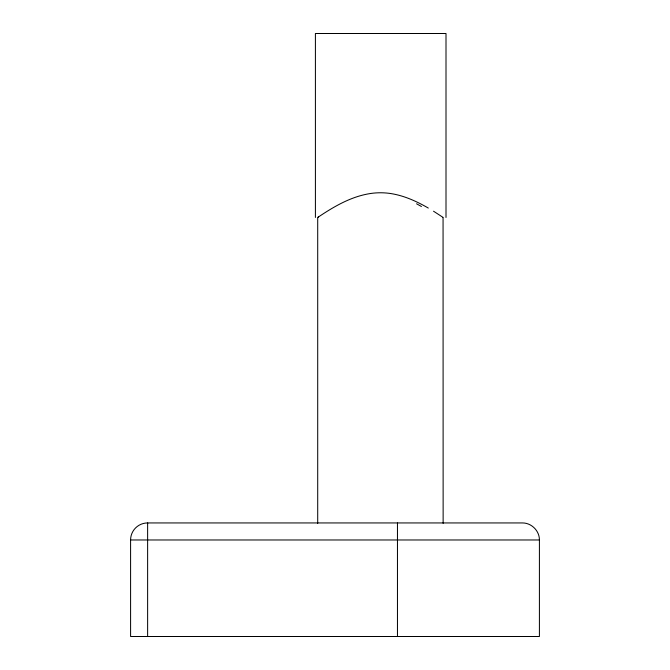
<?xml version="1.0" encoding="UTF-8"?>
<svg xmlns="http://www.w3.org/2000/svg" width="670" height="670" viewBox="0 0 670 670"><rect width="100%" height="100%" fill="white"/><g stroke="black" fill="none" stroke-linecap="round" stroke-linejoin="round"><path stroke-width="1" d="M147.626 523.597L147.626 522.943L522.374 522.943C531.478 522.809 539.543 530.875 539.409 539.978L539.409 636.5L130.591 636.5L130.591 539.978A17.035 17.035 0 0 1 147.626 522.943L147.626 636.5M443.138 523.345L443.063 217.415M317.706 523.345L317.706 217.465C334.506 206.142 352.755 195.472 373.249 193.153A46.423 31.465 0 0 1 389.153 193.32C403.131 195.171 416.196 201.059 428.298 208.06M318.166 217.155L318.593 216.862M130.591 539.978L539.409 539.978M433.532 211.209L442.845 217.264M446.002 217.465L446.002 33.5L315.411 33.5L315.411 217.465M397.461 522.943L397.461 636.5M416.572 203.789A67.578 4.698 26.4 0 1 421.43 206.494"/></g></svg>
